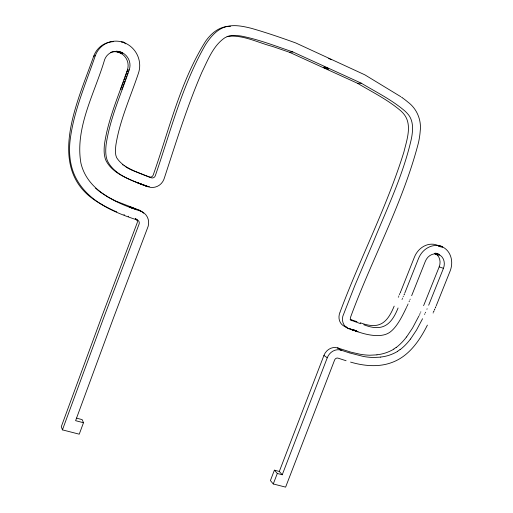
<?xml version="1.0" encoding="UTF-8"?>
<svg xmlns="http://www.w3.org/2000/svg" width="513" height="513" viewBox="0 0 513 513"><rect width="100%" height="100%" fill="white"/><g stroke="black" fill="none" stroke-linecap="round" stroke-linejoin="round"><path stroke-width="0.77" d="M145.532 185.655L147.917 186.726L141.607 184.385C129.052 179.46 114.367 174.093 107.711 161.415A18.199 17.961 79.3 0 1 107.364 160.614L106.954 159.505A19.359 19.096 79.7 0 1 106.819 159.094C105.441 154.509 105.595 149.629 106.088 144.922C109.795 118.894 120.876 94.623 129.193 69.903A13.582 12.972 63.4 0 0 122.479 52.801C120.138 51.403 117.079 51.48 120.446 51.98A2.988 0.346 26.5 0 1 121.985 52.91L122.312 53.243M135.195 181.788C124.261 177.229 111.789 171.861 106.082 160.729A18.026 17.795 77.7 0 1 105.742 159.934L105.332 158.838A19.173 18.917 78.2 0 1 105.197 158.427C103.799 153.765 103.992 148.802 104.511 144.018C108.269 118.394 119.119 94.475 127.339 70.114A13.447 12.851 63 0 0 120.683 53.185L117.124 51.941A13.447 12.851 63 0 0 110.661 52.371M113.386 41.649A23.54 22.489 63 0 0 93.732 56.109C77.912 101.452 42.81 171.977 100.779 203.853M400.852 96.726L364.852 74.834L295.809 42.983C281.098 37.654 266.279 32.582 251.235 28.286C242.271 26.048 232.479 24.053 223.565 27.51C215.684 30.684 210.125 37.603 205.617 44.528C182.096 85.28 170.572 131.584 155.298 175.747A3.187 3.123 -78.2 0 1 151.226 177.767L145.256 175.529C135.022 171.304 122.87 167.494 116.611 157.619C114.867 153.746 115.457 149.309 115.848 145.217C119.747 120.44 130.373 97.31 138.279 73.692A23.771 22.707 63.4 0 0 126.615 43.791L123.614 42.22L120.337 41.566A23.771 22.707 63.4 0 0 95.271 55.757C85.806 83.76 73.474 111.456 70.018 141.094C68.697 153.714 70.057 166.949 76.078 178.287C88.14 201.391 113.7 212.337 137.202 219.974L135.329 218.743M76.475 418.127L82.157 419.621L83.484 422.738L79.239 434.178L62.439 429.868L103.568 318.111L139.106 224.04A3.232 3.161 -49.4 0 0 137.285 220L136.035 219.179M376.952 354.868L369.751 355.22A81.06 71.563 -65.7 0 1 359.805 354.188L350.924 352.155L337.669 347.936A11.337 10.016 -57 0 0 323.921 355.464L279.303 471.46L282.24 474.769L327.268 357.779A11.44 10.087 -57.1 0 1 341.126 350.18L349.129 352.797M340.093 312.007C360.19 258.174 386.885 206.88 403.93 151.919C406.867 139.703 412.856 123.851 403.071 113.142A37.128 33.031 -78.7 0 0 402.186 112.2L401.647 111.654A48.523 43.316 -78 0 0 400.954 110.988C387.905 99.759 372.252 92.077 357.542 83.298L289.486 52.281L272.621 46.478C257.815 42.662 242.816 34.429 227.054 36.429M339.965 312.34L339.33 314.264A11.363 10.087 -61.2 0 0 345.32 326.685L348.853 328.743L357.587 331.693M279.303 471.46L274.397 470.171L270.402 480.566L273.269 483.958L285.613 487.126L334.598 360.043A2.86 2.52 -57.1 0 1 338.054 358.145L346.089 360.735M273.269 483.958L277.302 473.473L274.397 470.171M435.851 253.82A11.158 9.651 -68 0 1 439.205 266.85L424.039 304.619M411.657 295.7L425.309 261.386A11.248 9.715 -67.9 0 1 438.461 254.377A11.248 9.715 -67.9 0 1 443.444 268.35L428.663 305.229M400.974 290.993L414.344 257.308A19.52 16.891 -68 0 1 438.551 245.746M404.821 292.968L418.422 258.738A19.686 17 -67.9 0 1 441.449 246.464A19.686 17 -67.9 0 1 450.164 270.928L436.185 305.889M400.756 291.499L400.544 292.006M400.435 292.256L400.275 292.634M404.443 293.859L404.282 294.244M404.173 294.5L403.962 295.007M435.838 306.71L435.601 307.261M399.903 293.519L399.742 293.891M435.486 307.537L435.306 307.954M399.633 294.141L399.473 294.52M403.365 296.399L403.199 296.771M410.041 299.489L410.188 299.15M434.889 308.922L434.716 309.333M423.591 305.658L423.815 305.139M434.594 309.608L434.415 310.025M398.883 295.886L398.736 296.225M402.622 298.111L402.474 298.451M409.457 300.83L409.053 301.759M434.049 310.859L433.883 311.237M398.441 296.905L398.287 297.245M426.912 309.275L427.124 308.781M433.774 311.494L433.607 311.872M402.173 299.13L402.025 299.47M433.267 312.635L433.1 313.02M408.091 303.927L407.809 304.542M425.373 312.712L425.598 312.225M407.534 305.158L407.258 305.767M420.622 312.308L420.846 311.821M424.924 313.7L424.584 314.437M406.976 306.376L406.553 307.287M420.064 313.52L419.724 314.245M406.27 307.89C402.045 316.675 396.953 326.922 390.143 332.046A16.897 14.787 -62.4 0 1 389.784 332.296L388.957 332.828A15.877 13.889 -62.3 0 1 388.328 333.187C380.704 337.477 368.193 335.412 357.817 331.77M419.198 315.354L419.365 315.008M418.839 316.111L412.567 327.974L406.533 337.015M422.552 318.727L416.575 329.987L410.49 339.106M394.176 306.126C386.956 323.774 378.754 329.66 360.235 322.754M398.075 307.98C391.06 325.62 381.973 331.885 363.749 324.729M427.4 325.095C419.737 340.388 409.162 355.971 392.496 362.261C379.088 367.5 364.108 366.07 350.578 362.095M396.145 347.416L393.824 348.994M400.018 349.603L397.684 351.193M121.286 41.989L123.614 42.22M93.732 56.109L95.271 55.757M117.124 51.941L119.394 52.211A2.988 0.346 26.5 0 0 121.28 53.057L122.267 53.339M118.984 52.3L119.394 52.211M120.683 53.185L121.28 53.057M122.011 52.929L122.479 52.801M227.387 26.496C218.121 27.349 210.708 34.005 205.572 41.309C179.999 82.061 169.155 130.013 153.246 174.939A3.155 3.097 -78.8 0 1 149.212 176.934L133.175 170.63M380.691 357.131L373.432 357.49A81.766 72.057 -65.7 0 1 363.416 356.458L349.379 352.88M127.339 70.114L129.193 69.903M289.486 52.281L292.782 51.916L361.351 83.221C376.151 92.116 391.932 99.836 405.071 111.167A48.959 43.637 -77.9 0 1 405.764 111.834L406.309 112.385A37.462 33.274 -78.6 0 1 407.2 113.335C413.831 119.971 413.061 130.206 411.413 138.657C403.289 174.85 387.001 208.567 373.022 242.726L354.925 285.343L342.812 316.277A11.466 10.151 -61.2 0 0 348.853 328.743M126.749 71.73L128.596 71.531M126.16 73.34L128.006 73.16M125.576 74.949L127.41 74.783M124.986 76.559L126.814 76.411M124.403 78.168L126.224 78.034M228.439 26.394L230.549 26.285M123.813 79.772L125.634 79.656M123.229 81.381L125.044 81.278M122.645 82.984L124.454 82.901M122.094 84.504L123.896 84.433M121.549 86.017L123.344 85.966M121.004 87.531L122.793 87.492M357.542 83.298L361.351 83.221M120.459 89.044L122.241 89.025M83.484 422.738L75.603 420.673L113.662 317.451L148.013 226.695A11.786 11.523 -49.7 0 0 148.09 226.445L148.238 225.938A12.703 12.427 -49.5 0 0 140.581 211.087L138.67 209.939L115.855 201.09L108.198 197.127L101.279 192.721M277.302 473.473L282.24 474.769M357.702 331.731L355.567 330.584M356.952 321.696L350.103 319.349M360.652 323.729L350.751 320.086M345.32 326.685L346.782 327.179M439.205 266.85L443.444 268.35M128.224 216.223L128.558 216.339M140.581 211.093C116.22 203.263 87.268 190.56 80.9 163.063C74.738 127.371 94.982 92.699 104.62 59.655A13.582 12.972 63.4 0 1 118.888 51.544M124.409 214.851L123.947 214.684M292.782 51.916C275.834 46.151 259.02 39.565 241.418 36.096C235.909 35.237 229.83 34.826 224.835 37.782C213.132 45.74 207.97 59.912 201.955 72.109C187.001 106.557 176.004 142.543 164.307 178.178L163.884 179.396A12.748 12.492 -78.2 0 1 147.924 186.719M141.8 184.276L139.401 183.385M145.936 185.809L142.082 184.379L144.031 185.283M139.26 183.333L137.997 182.859M137.721 182.756L135.349 181.852M116.784 211.888L116.143 211.619M115.181 211.202L114.854 211.067M114.213 210.785L113.726 210.567M113.078 210.279L112.591 210.061M133.066 170.579L132.072 170.124M112.103 209.836L111.449 209.535M144.666 185.334L146.641 186.251M143.807 185.02L145.769 185.93M142.941 184.699L144.897 185.603M141.229 184.064L143.172 184.962M139.959 183.59L142.313 184.648M139.119 183.282L141.466 184.334M138.279 182.968L140.613 184.02M137.856 182.808L139.767 183.699M137.022 182.493L138.927 183.385M131.963 170.072L131.097 169.656M111.122 209.381L110.475 209.067M110.058 208.868L109.34 208.522M130.879 169.553L130.026 169.136M108.987 208.349L108.358 208.034M129.821 169.027L129.084 168.655M107.999 207.855L107.281 207.489M106.922 207.303L106.294 206.97M128.801 168.508L128.026 168.097M105.934 206.784L103.472 205.431M127.859 168.007L126.467 167.232M103.382 205.38L102.638 204.956M355.65 330.462L358.042 331.847M354.284 330.006L357.016 331.507M354.188 330.122L356.323 331.276M353.848 330.006L355.637 331.039M352.809 329.654L354.592 330.686M352.7 329.763L353.887 330.449M351.995 329.519L353.181 330.212M350.693 328.936L352.469 329.968M350.571 329.038L351.758 329.731M349.27 328.455L351.039 329.487M125.986 166.956L125.461 166.642M102.363 204.796L100.875 203.911M135.124 208.669L137.003 209.804M134.252 208.355L136.118 209.49M133.374 208.041L135.233 209.176M132.495 207.72L134.342 208.855M131.604 207.406L133.451 208.534M131.161 207.246L133.002 208.374M130.725 207.085L132.559 208.214M130.283 206.931L132.117 208.054M129.847 206.771L131.674 207.893M129.404 206.611L131.232 207.733M128.968 206.45L130.789 207.573M128.526 206.29L130.34 207.406M124.287 165.923L123.941 165.699M337.907 348.019L341.363 350.257M337.669 347.936L341.126 350.18M122.78 164.929L122.408 164.673M323.921 355.464L327.268 357.779M401.596 97.246L401.961 97.508M402.205 97.682L403.917 98.926A93.263 83.908 -75.2 0 1 407.841 102.036C416.922 108.73 421.628 120.093 420.192 131.225A64.984 58.193 -80.2 0 1 419.48 137.317A91.603 82.843 -81.2 0 1 418.557 142.357C402.91 203.129 372.034 258.533 350.546 317.265A2.866 2.539 -61.2 0 0 351.937 320.747M101.055 192.567L99.285 191.259M99.067 191.093L97.316 189.701M97.098 189.528L96.662 189.162M96.014 188.611L95.585 188.239M62.439 429.868L61.297 426.669L102.029 315.95L137.215 222.77A3.2 3.136 -49 0 0 135.413 218.762M397.735 351.315A44.669 39.142 -62.7 0 1 380.691 357.042M410.445 339.067A48.902 42.945 -62.7 0 1 400.069 349.686M393.875 349.116A44.285 38.885 -62.7 0 1 376.959 354.778M406.488 336.977A48.478 42.656 -62.7 0 1 396.196 347.5M149.373 186.533A12.626 12.383 -78.8 0 1 146.417 185.963M117.124 51.787A2.918 0.622 13.8 0 1 117.009 51.101M138.67 209.932A12.581 12.318 -49.1 0 1 143.563 213.216M328.66 58.655A2.687 0.494 20.7 0 1 328.91 58.726M329.673 58.989A2.687 0.494 20.7 0 1 331.36 59.764M123.293 42.303A3.001 0.378 26.7 0 1 123.601 42.464A2.982 0.378 26.7 0 1 125.711 43.855M324.678 67.883A2.687 0.462 20.7 0 0 328.75 69.063A2.687 0.462 20.7 0 0 325.364 67.286A2.687 0.462 20.7 0 0 324.678 67.883M438.916 246.195A2.514 0.41 18.6 0 0 442.61 247.061A2.514 0.41 18.6 0 0 439.147 245.522A2.514 0.41 18.6 0 0 438.916 246.195M435.71 254.256A2.507 0.622 17.4 0 0 439.532 254.929A2.507 0.622 17.4 0 0 436.21 253.281A2.507 0.622 17.4 0 0 435.71 254.256"/></g></svg>
